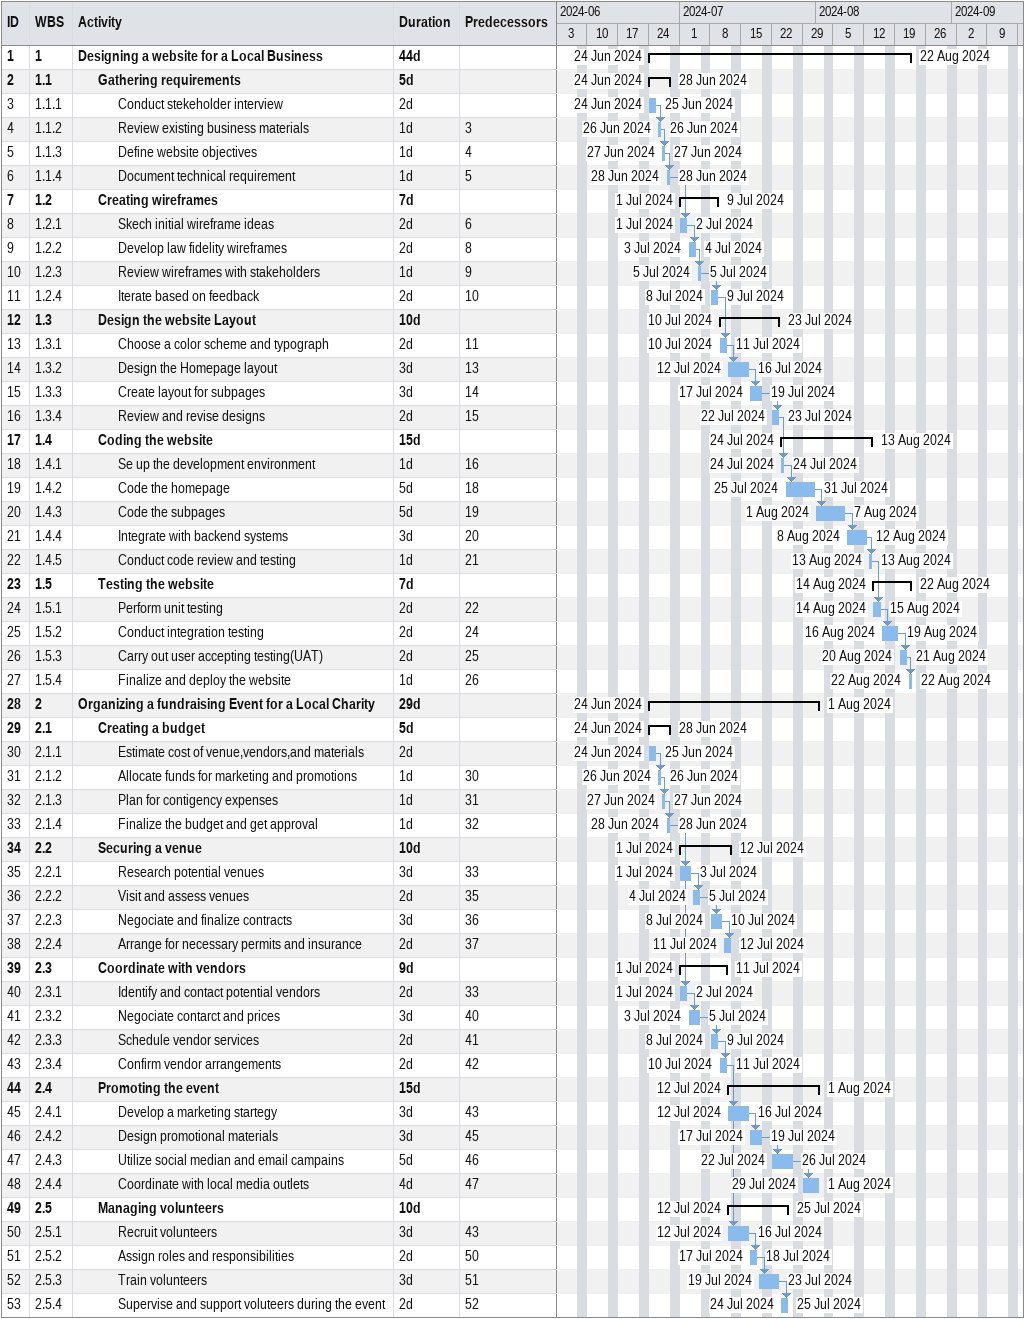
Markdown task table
| ID | WBS | Task | Duration | Start | Finish | Predecessors |
|---|---|---|---|---|---|---|
| 1 | 1 | **Designing a website for a Local Business** | 44d | 2024-06-24 | 2024-08-22 |  |
| 2 | 1.1 | **Gathering requirements** | 5d | 2024-06-24 | 2024-06-28 |  |
| 3 | 1.1.1 | Conduct stekeholder interview | 2d | 2024-06-24 | 2024-06-25 |  |
| 4 | 1.1.2 | Review existing business materials | 1d | 2024-06-26 | 2024-06-26 | 3 |
| 5 | 1.1.3 | Define website objectives | 1d | 2024-06-27 | 2024-06-27 | 4 |
| 6 | 1.1.4 | Document technical requirement | 1d | 2024-06-28 | 2024-06-28 | 5 |
| 7 | 1.2 | **Creating wireframes** | 7d | 2024-07-01 | 2024-07-09 |  |
| 8 | 1.2.1 | Skech initial wireframe ideas | 2d | 2024-07-01 | 2024-07-02 | 6 |
| 9 | 1.2.2 | Develop law fidelity wireframes | 2d | 2024-07-03 | 2024-07-04 | 8 |
| 10 | 1.2.3 | Review wireframes with stakeholders | 1d | 2024-07-05 | 2024-07-05 | 9 |
| 11 | 1.2.4 | Iterate based on feedback | 2d | 2024-07-08 | 2024-07-09 | 10 |
| 12 | 1.3 | **Design the website Layout** | 10d | 2024-07-10 | 2024-07-23 |  |
| 13 | 1.3.1 | Choose a color scheme and typograph | 2d | 2024-07-10 | 2024-07-11 | 11 |
| 14 | 1.3.2 | Design the Homepage layout | 3d | 2024-07-12 | 2024-07-16 | 13 |
| 15 | 1.3.3 | Create layout for subpages | 3d | 2024-07-17 | 2024-07-19 | 14 |
| 16 | 1.3.4 | Review and revise designs | 2d | 2024-07-22 | 2024-07-23 | 15 |
| 17 | 1.4 | **Coding the website** | 15d | 2024-07-24 | 2024-08-13 |  |
| 18 | 1.4.1 | Se up the development environment | 1d | 2024-07-24 | 2024-07-24 | 16 |
| 19 | 1.4.2 | Code the homepage | 5d | 2024-07-25 | 2024-07-31 | 18 |
| 20 | 1.4.3 | Code the subpages | 5d | 2024-08-01 | 2024-08-07 | 19 |
| 21 | 1.4.4 | Integrate with backend systems | 3d | 2024-08-08 | 2024-08-12 | 20 |
| 22 | 1.4.5 | Conduct code review and testing | 1d | 2024-08-13 | 2024-08-13 | 21 |
| 23 | 1.5 | **Testing the website** | 7d | 2024-08-14 | 2024-08-22 |  |
| 24 | 1.5.1 | Perform unit testing | 2d | 2024-08-14 | 2024-08-15 | 22 |
| 25 | 1.5.2 | Conduct integration testing | 2d | 2024-08-16 | 2024-08-19 | 24 |
| 26 | 1.5.3 | Carry out user accepting testing(UAT) | 2d | 2024-08-20 | 2024-08-21 | 25 |
| 27 | 1.5.4 | Finalize and deploy the website | 1d | 2024-08-22 | 2024-08-22 | 26 |
| 28 | 2 | **Organizing a fundraising Event for a Local Charity** | 29d | 2024-06-24 | 2024-08-01 |  |
| 29 | 2.1 | **Creating a budget** | 5d | 2024-06-24 | 2024-06-28 |  |
| 30 | 2.1.1 | Estimate cost of venue,vendors,and materials | 2d | 2024-06-24 | 2024-06-25 |  |
| 31 | 2.1.2 | Allocate funds for marketing and promotions | 1d | 2024-06-26 | 2024-06-26 | 30 |
| 32 | 2.1.3 | Plan for contigency expenses | 1d | 2024-06-27 | 2024-06-27 | 31 |
| 33 | 2.1.4 | Finalize the budget and get approval | 1d | 2024-06-28 | 2024-06-28 | 32 |
| 34 | 2.2 | **Securing a venue** | 10d | 2024-07-01 | 2024-07-12 |  |
| 35 | 2.2.1 | Research potential venues | 3d | 2024-07-01 | 2024-07-03 | 33 |
| 36 | 2.2.2 | Visit and assess venues | 2d | 2024-07-04 | 2024-07-05 | 35 |
| 37 | 2.2.3 | Negociate and finalize contracts | 3d | 2024-07-08 | 2024-07-10 | 36 |
| 38 | 2.2.4 | Arrange for necessary permits and insurance | 2d | 2024-07-11 | 2024-07-12 | 37 |
| 39 | 2.3 | **Coordinate with vendors** | 9d | 2024-07-01 | 2024-07-11 |  |
| 40 | 2.3.1 | Identify and contact potential vendors | 2d | 2024-07-01 | 2024-07-02 | 33 |
| 41 | 2.3.2 | Negociate contarct and prices | 3d | 2024-07-03 | 2024-07-05 | 40 |
| 42 | 2.3.3 | Schedule vendor services | 2d | 2024-07-08 | 2024-07-09 | 41 |
| 43 | 2.3.4 | Confirm vendor arrangements | 2d | 2024-07-10 | 2024-07-11 | 42 |
| 44 | 2.4 | **Promoting the event** | 15d | 2024-07-12 | 2024-08-01 |  |
| 45 | 2.4.1 | Develop a marketing startegy | 3d | 2024-07-12 | 2024-07-16 | 43 |
| 46 | 2.4.2 | Design promotional materials | 3d | 2024-07-17 | 2024-07-19 | 45 |
| 47 | 2.4.3 | Utilize social median and email campains | 5d | 2024-07-22 | 2024-07-26 | 46 |
| 48 | 2.4.4 | Coordinate with local media outlets | 4d | 2024-07-29 | 2024-08-01 | 47 |
| 49 | 2.5 | **Managing volunteers** | 10d | 2024-07-12 | 2024-07-25 |  |
| 50 | 2.5.1 | Recruit volunteers | 3d | 2024-07-12 | 2024-07-16 | 43 |
| 51 | 2.5.2 | Assign roles and responsibilities | 2d | 2024-07-17 | 2024-07-18 | 50 |
| 52 | 2.5.3 | Train volunteers | 3d | 2024-07-19 | 2024-07-23 | 51 |
| 53 | 2.5.4 | Supervise and support voluteers during the event | 2d | 2024-07-24 | 2024-07-25 | 52 |
